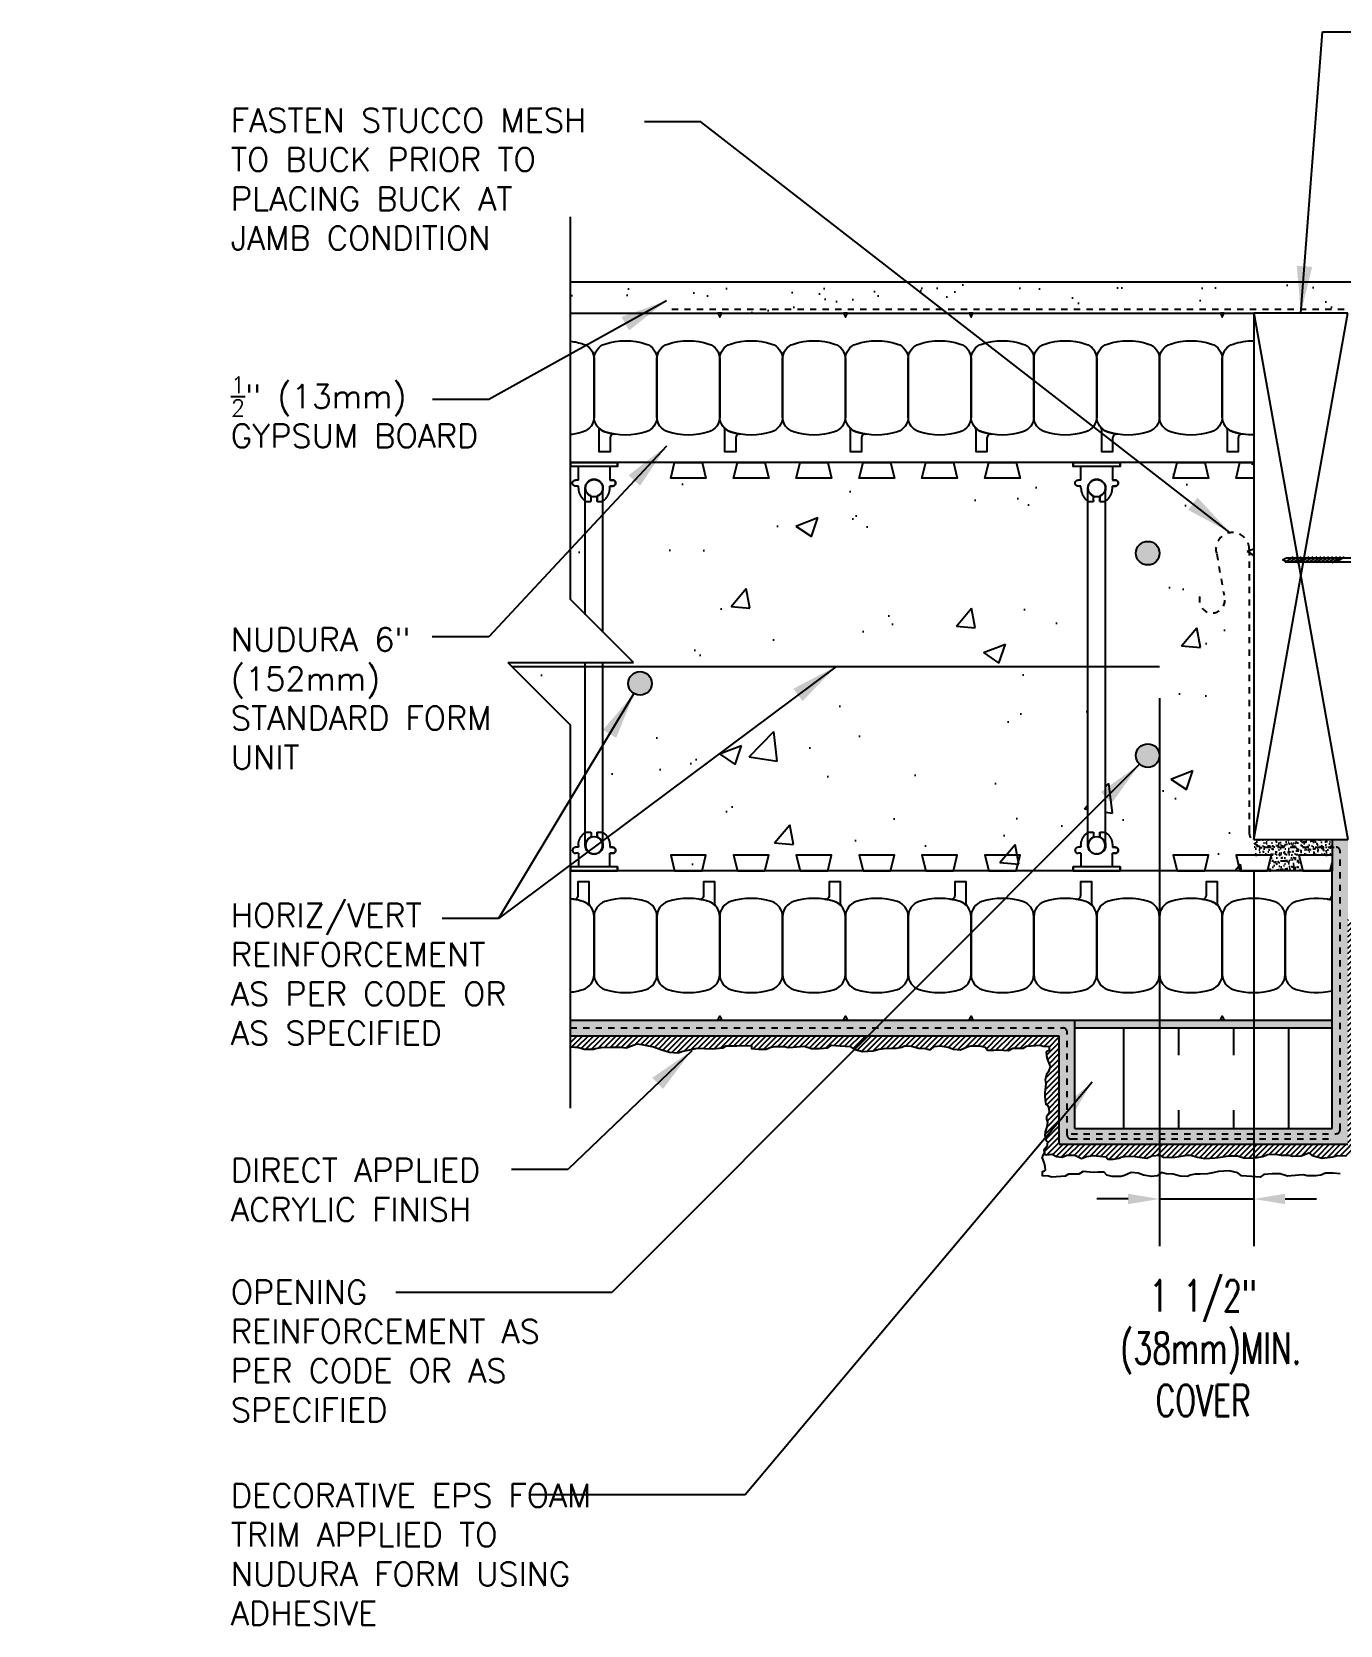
# Model space of a CAD drawing. Header units: inches. Extents: x 2881.8 to 2915.3, y 449.8 to 491.6.
# Drawn here: x 2881.82 to 2902.64, y 466.17 to 491.53 of the extents above; entities that cross this region are included whole.
import ezdxf

# ---------------------------------------------------------------- set-up
doc = ezdxf.new("R2010")
doc.units = ezdxf.units.IN
doc.header["$LTSCALE"] = 0.5
doc.header["$MEASUREMENT"] = 0
doc.linetypes.add('DASHED2', pattern=[0.375, 0.25, -0.125])
doc.layers.get('0').update_dxf_attribs({"linetype": 'CONTINUOUS'})
doc.layers.get('Defpoints').update_dxf_attribs({"linetype": 'CONTINUOUS'})
for name, color, linetype in [('HATCH', 12, 'CONTINUOUS'), ('line25', 2, 'CONTINUOUS'), ('LINE3', 3, 'CONTINUOUS'), ('LINE50', 5, 'CONTINUOUS'), ('LINE65', 3, 'CONTINUOUS'), ('LINE9', 9, 'CONTINUOUS'), ('TEXT', 4, 'CONTINUOUS')]:
    doc.layers.add(name, color=color, linetype=linetype)
doc.styles.add('DIM', font='romans.shx', dxfattribs={"width": 0.7})
doc.styles.get("Standard").update_dxf_attribs({"font": 'romans.shx'})
doc.dimstyles.new('ext_12', dxfattribs={"dimscale": 12, "dimtxt": 0.09375, "dimasz": 0.09375, "dimexe": 0.09375, "dimexo": 0.0625, "dimgap": 0.0625, "dimtad": 1, "dimdec": 1, "dimzin": 3, "dimdsep": 46, "dimlunit": 4, "dimtxsty": 'DIM', "dimcen": 0.09, "dimdle": 0.09375, "dimclrt": 4, "dimadec": 0, "dimazin": 0, "dimtfac": 1, "dimtdec": 1, "dimtmove": 2, "dimatfit": 3, "dimfxl": 0, "dimfrac": 2, "dimtolj": 1, "dimtzin": 0, "dimarcsym": 0})
doc.dimstyles.new('ext_8', dxfattribs={"dimscale": 8, "dimtxt": 0.09375, "dimasz": 0.09375, "dimexe": 0.09375, "dimexo": 0.0625, "dimgap": 0.0625, "dimtad": 1, "dimdec": 1, "dimzin": 3, "dimdsep": 46, "dimlunit": 4, "dimtxsty": 'DIM', "dimcen": 0.09, "dimdle": 0.09375, "dimclrt": 4, "dimadec": 0, "dimazin": 0, "dimtfac": 1, "dimtdec": 1, "dimtmove": 2, "dimatfit": 3, "dimfxl": 0, "dimfrac": 2, "dimtolj": 1, "dimtzin": 0, "dimarcsym": 0})

# ---------------------------------------------------------------- blocks, each defined once
blk = doc.blocks.new('WEB_6_CENTRE_TOP')
for p, q in [((5.688, 0.141), (0, 0.141)), ((5.688, -0.141), (0, -0.141))]:
    blk.add_line(p, q)
for centre in [(0, 0), (5.688, 0)]:
    blk.add_circle(centre, 0.141)
blk = doc.blocks.new('Connector')
blk.add_point((0.271, 0))
at = {"layer": 'LINE9'}
for p, q in [((0, 0.375), (0, -0.375)), ((0.062, -0.375), (0.062, 0.375)), ((0.281, 0.25), (0.062, 0.25))]:
    blk.add_line(p, q, dxfattribs=at)
for points, weights in [([(0.007, 0.375), (0.004, 0.375), (0, 0.375)], [1, 0.972587069138, 0.950305488115]), ([(0.327, 0.343), (0.308, 0.343), (0.281, 0.317), (0.281, 0.297)], [1, 0.85355339, 0.85355339, 1]), ([(0.328, 0.343), (0.327, 0.343), (0.327, 0.343)], [1, 0.70710678, 1]), ([(0.375, 0.297), (0.375, 0.317), (0.348, 0.343), (0.329, 0.343)], [1, 0.85355339, 0.85355339, 1]), ([(0.406, 0.25), (0.546, 0.25), (0.619, 0.131)], [0.958404415409, 0.794674173519, 0.864651571113]), ([(0.619, 0.052), (0.612, 0.049), (0.604, 0.049)], [0.83615024178, 0.892081430621, 1]), ([(0.619, -0.131), (0.546, -0.25), (0.406, -0.25)], [0.864651574428, 0.794674169686, 0.958404415195]), ([(0.604, -0.049), (0.612, -0.049), (0.619, -0.052)], [1, 0.89208144177, 0.836150253337]), ([(0, -0.375), (0.004, -0.375), (0.007, -0.375)], [0.950305488115, 0.972587069138, 1]), ([(0.281, -0.297), (0.281, -0.317), (0.308, -0.343), (0.327, -0.343)], [1, 0.85355339, 0.85355339, 1]), ([(0.327, -0.343), (0.281, -0.343), (0.281, -0.297)], [1, 0.70710678, 1]), ([(0.329, -0.343), (0.348, -0.343), (0.375, -0.317), (0.375, -0.297)], [1, 0.85355339, 0.85355339, 1]), ([(0.375, -0.297), (0.375, -0.343), (0.329, -0.343)], [1, 0.70710678, 1])]:
    blk.add_rational_spline(points, weights, degree=2, dxfattribs=at)
for points, degree in [([(0, 0.375), (0.002, 0.375), (0.005, 0.375), (0.007, 0.375)], 3), ([(0.007, 0.375), (0.021, 0.375), (0.051, 0.375), (0.062, 0.375), (0.062, 0.375)], 3), ([(0.281, 0.25), (0.281, 0.297)], 1), ([(0.327, 0.343), (0.327, 0.343), (0.328, 0.343), (0.328, 0.343)], 3), ([(0.328, 0.343), (0.329, 0.343), (0.329, 0.343), (0.329, 0.343)], 3), ([(0.375, 0.25), (0.375, 0.297)], 1), ([(0.406, 0.25), (0.375, 0.25)], 1), ([(0.604, 0.049), (0.532, 0.049)], 1), ([(0.604, 0.049), (0.609, 0.049), (0.614, 0.05), (0.619, 0.052)], 3), ([(0.619, 0.131), (0.619, 0.052)], 1), ([(0.062, -0.25), (0.281, -0.25)], 1), ([(0.281, -0.297), (0.281, -0.25)], 1), ([(0.281, -0.25), (0.281, -0.297)], 1), ([(0.375, -0.25), (0.375, -0.297)], 1), ([(0.375, -0.297), (0.375, -0.25)], 1), ([(0.406, -0.25), (0.375, -0.25)], 1), ([(0.532, -0.049), (0.604, -0.049)], 1), ([(0.604, -0.049), (0.58, -0.049), (0.556, -0.049), (0.532, -0.049)], 3), ([(0.619, -0.052), (0.614, -0.05), (0.609, -0.049), (0.604, -0.049)], 3), ([(0.619, -0.052), (0.619, -0.131)], 1), ([(0.007, -0.375), (0.005, -0.375), (0.002, -0.375), (0, -0.375)], 3), ([(0.062, -0.375), (0.062, -0.375), (0.051, -0.375), (0.021, -0.375), (0.007, -0.375)], 3), ([(0.328, -0.343), (0.328, -0.343), (0.327, -0.343), (0.327, -0.343)], 3), ([(0.329, -0.343), (0.329, -0.343), (0.329, -0.343), (0.328, -0.343)], 3)]:
    blk.add_open_spline(points, degree=degree, dxfattribs=at)
for points, weights, knots in [([(0.062, 0.375), (0.062, 0.375), (0.046, 0.375), (0.03, 0.375), (0.007, 0.375)], [0.868718858569, 0.861102746415, 1, 0.861102734288, 0.868718859898], [0, 0, 0, 0.5, 0.5, 1, 1, 1]), ([(0.532, 0.049), (0.472, 0.203), (0.333, 0.113), (0.157, 0), (0.333, -0.113), (0.472, -0.203), (0.532, -0.049)], [0.899508922286, 0.599718215298, 1, 0.54226024, 1, 0.599718224335, 0.899508908749], [0, 0, 0, 0.318112, 0.318112, 0.681888, 0.681888, 1, 1, 1]), ([(0.007, -0.375), (0.03, -0.375), (0.046, -0.375), (0.062, -0.375), (0.062, -0.375)], [0.868718859319, 0.861102739573, 1, 0.861102742958, 0.868718858948], [0, 0, 0, 0.5, 0.5, 1, 1, 1])]:
    blk.add_rational_spline(points, weights, degree=2, knots=knots, dxfattribs=at)
for points in [[(0.406, 0.25), (0.406, 0.25), (0.406, 0.25), (0.406, 0.25), (0.406, 0.25), (0.406, 0.25), (0.406, 0.25)], [(0.406, 0.25), (0.406, 0.25), (0.406, 0.25), (0.406, 0.25), (0.406, 0.25), (0.406, 0.25), (0.406, 0.25)], [(0.406, 0.25), (0.406, 0.25), (0.406, 0.25), (0.406, 0.25), (0.406, 0.25), (0.406, 0.25), (0.406, 0.25)], [(0.406, 0.25), (0.406, 0.25), (0.406, 0.25), (0.406, 0.25), (0.406, 0.25), (0.406, 0.25), (0.406, 0.25)], [(0.406, 0.25), (0.406, 0.25), (0.406, 0.25), (0.406, 0.25), (0.406, 0.25), (0.406, 0.25), (0.406, 0.25)], [(0.406, 0.25), (0.406, 0.25), (0.406, 0.25), (0.406, 0.25), (0.406, 0.25), (0.406, 0.25), (0.406, 0.25)], [(0.406, 0.25), (0.406, 0.25), (0.406, 0.25), (0.406, 0.25), (0.406, 0.25), (0.406, 0.25), (0.406, 0.25)], [(0.406, 0.25), (0.406, 0.25), (0.406, 0.25), (0.406, 0.25), (0.406, 0.25), (0.406, 0.25), (0.406, 0.25)], [(0.406, 0.25), (0.406, 0.25), (0.406, 0.25), (0.406, 0.25), (0.406, 0.25), (0.406, 0.25), (0.406, 0.25)], [(0.406, 0.25), (0.406, 0.25), (0.406, 0.25), (0.406, 0.25), (0.406, 0.25), (0.406, 0.25), (0.406, 0.25)], [(0.406, 0.25), (0.406, 0.25), (0.406, 0.25), (0.406, 0.25), (0.406, 0.25), (0.406, 0.25), (0.406, 0.25)], [(0.406, 0.25), (0.406, 0.25), (0.406, 0.25), (0.406, 0.25), (0.406, 0.25), (0.406, 0.25), (0.406, 0.25)], [(0.406, 0.25), (0.406, 0.25), (0.406, 0.25), (0.406, 0.25), (0.406, 0.25), (0.406, 0.25), (0.406, 0.25)], [(0.406, 0.25), (0.406, 0.25), (0.406, 0.25), (0.406, 0.25), (0.406, 0.25), (0.406, 0.25), (0.406, 0.25)], [(0.406, 0.25), (0.406, 0.25), (0.406, 0.25), (0.406, 0.25), (0.406, 0.25), (0.406, 0.25), (0.406, 0.25)], [(0.406, 0.25), (0.406, 0.25), (0.406, 0.25), (0.406, 0.25), (0.406, 0.25), (0.406, 0.25), (0.406, 0.25)], [(0.406, 0.25), (0.406, 0.25), (0.406, 0.25), (0.406, 0.25), (0.406, 0.25), (0.406, 0.25), (0.406, 0.25)], [(0.406, 0.25), (0.406, 0.25), (0.406, 0.25), (0.406, 0.25), (0.406, 0.25), (0.406, 0.25), (0.406, 0.25)], [(0.406, 0.25), (0.406, 0.25), (0.406, 0.25), (0.406, 0.25), (0.406, 0.25), (0.406, 0.25), (0.406, 0.25)], [(0.406, 0.25), (0.406, 0.25), (0.406, 0.25), (0.406, 0.25), (0.406, 0.25), (0.406, 0.25), (0.406, 0.25)], [(0.406, 0.25), (0.406, 0.25), (0.406, 0.25), (0.406, 0.25), (0.406, 0.25), (0.406, 0.25), (0.406, 0.25)], [(0.406, 0.25), (0.406, 0.25), (0.406, 0.25), (0.406, 0.25), (0.406, 0.25), (0.406, 0.25), (0.406, 0.25)], [(0.406, 0.25), (0.406, 0.25), (0.406, 0.25), (0.406, 0.25), (0.406, 0.25), (0.406, 0.25), (0.406, 0.25)], [(0.406, 0.25), (0.406, 0.25), (0.406, 0.25), (0.406, 0.25), (0.406, 0.25), (0.406, 0.25), (0.406, 0.25)], [(0.532, 0.049), (0.532, 0.049), (0.532, 0.049), (0.532, 0.049), (0.532, 0.049), (0.532, 0.049), (0.532, 0.049)], [(0.532, 0.049), (0.532, 0.049), (0.532, 0.049), (0.532, 0.049), (0.532, 0.049), (0.532, 0.049), (0.532, 0.049)], [(0.532, 0.049), (0.532, 0.049), (0.532, 0.049), (0.532, 0.049), (0.532, 0.049), (0.532, 0.049), (0.532, 0.049)], [(0.532, 0.049), (0.532, 0.049), (0.532, 0.049), (0.532, 0.049), (0.532, 0.049), (0.532, 0.049), (0.532, 0.049)], [(0.532, 0.049), (0.532, 0.049), (0.532, 0.049), (0.532, 0.049), (0.532, 0.049), (0.532, 0.049), (0.532, 0.049)], [(0.532, 0.049), (0.532, 0.049), (0.532, 0.049), (0.532, 0.049), (0.532, 0.049), (0.532, 0.049), (0.532, 0.049)], [(0.532, 0.049), (0.532, 0.049), (0.532, 0.049), (0.532, 0.049), (0.532, 0.049), (0.532, 0.049), (0.532, 0.049)], [(0.532, 0.049), (0.532, 0.049), (0.532, 0.049), (0.532, 0.049), (0.532, 0.049), (0.532, 0.049), (0.532, 0.049)], [(0.532, 0.049), (0.532, 0.049), (0.532, 0.049), (0.532, 0.049), (0.532, 0.049), (0.532, 0.049), (0.532, 0.049)], [(0.532, 0.049), (0.532, 0.049), (0.532, 0.049), (0.532, 0.049), (0.532, 0.049), (0.532, 0.049), (0.532, 0.049)], [(0.604, 0.049), (0.604, 0.049), (0.604, 0.049), (0.604, 0.049), (0.604, 0.049), (0.604, 0.049), (0.604, 0.049)], [(0.604, 0.049), (0.604, 0.049), (0.604, 0.049), (0.604, 0.049), (0.604, 0.049), (0.604, 0.049), (0.604, 0.049)], [(0.604, 0.049), (0.604, 0.049), (0.604, 0.049), (0.604, 0.049), (0.604, 0.049), (0.604, 0.049), (0.604, 0.049)], [(0.604, 0.049), (0.604, 0.049), (0.604, 0.049), (0.604, 0.049), (0.604, 0.049), (0.604, 0.049), (0.604, 0.049)], [(0.619, 0.131), (0.619, 0.131), (0.619, 0.131), (0.619, 0.131), (0.619, 0.131), (0.619, 0.131), (0.619, 0.131)], [(0.619, 0.131), (0.619, 0.131), (0.619, 0.131), (0.619, 0.131), (0.619, 0.131), (0.619, 0.131), (0.619, 0.131)], [(0.619, 0.131), (0.619, 0.131), (0.619, 0.131), (0.619, 0.131), (0.619, 0.131), (0.619, 0.131), (0.619, 0.131)], [(0.619, 0.131), (0.619, 0.131), (0.619, 0.131), (0.619, 0.131), (0.619, 0.131), (0.619, 0.131), (0.619, 0.131)], [(0.406, -0.25), (0.406, -0.25), (0.406, -0.25), (0.406, -0.25), (0.406, -0.25), (0.406, -0.25), (0.406, -0.25)], [(0.406, -0.25), (0.406, -0.25), (0.406, -0.25), (0.406, -0.25), (0.406, -0.25), (0.406, -0.25), (0.406, -0.25)], [(0.406, -0.25), (0.406, -0.25), (0.406, -0.25), (0.406, -0.25), (0.406, -0.25), (0.406, -0.25), (0.406, -0.25)], [(0.406, -0.25), (0.406, -0.25), (0.406, -0.25), (0.406, -0.25), (0.406, -0.25), (0.406, -0.25), (0.406, -0.25)], [(0.406, -0.25), (0.406, -0.25), (0.406, -0.25), (0.406, -0.25), (0.406, -0.25), (0.406, -0.25), (0.406, -0.25)], [(0.406, -0.25), (0.406, -0.25), (0.406, -0.25), (0.406, -0.25), (0.406, -0.25), (0.406, -0.25), (0.406, -0.25)], [(0.406, -0.25), (0.406, -0.25), (0.406, -0.25), (0.406, -0.25), (0.406, -0.25), (0.406, -0.25), (0.406, -0.25)], [(0.406, -0.25), (0.406, -0.25), (0.406, -0.25), (0.406, -0.25), (0.406, -0.25), (0.406, -0.25), (0.406, -0.25)], [(0.406, -0.25), (0.406, -0.25), (0.406, -0.25), (0.406, -0.25), (0.406, -0.25), (0.406, -0.25), (0.406, -0.25)], [(0.406, -0.25), (0.406, -0.25), (0.406, -0.25), (0.406, -0.25), (0.406, -0.25), (0.406, -0.25), (0.406, -0.25)], [(0.406, -0.25), (0.406, -0.25), (0.406, -0.25), (0.406, -0.25), (0.406, -0.25), (0.406, -0.25), (0.406, -0.25)], [(0.532, -0.049), (0.532, -0.049), (0.532, -0.049), (0.532, -0.049), (0.532, -0.049), (0.532, -0.049), (0.532, -0.049)], [(0.532, -0.049), (0.532, -0.049), (0.532, -0.049), (0.532, -0.049), (0.532, -0.049), (0.532, -0.049), (0.532, -0.049)], [(0.532, -0.049), (0.532, -0.049), (0.532, -0.049), (0.532, -0.049), (0.532, -0.049), (0.532, -0.049), (0.532, -0.049)], [(0.532, -0.049), (0.532, -0.049), (0.532, -0.049), (0.532, -0.049), (0.532, -0.049), (0.532, -0.049), (0.532, -0.049)], [(0.604, -0.049), (0.604, -0.049), (0.604, -0.049), (0.604, -0.049), (0.604, -0.049), (0.604, -0.049), (0.604, -0.049)], [(0.604, -0.049), (0.604, -0.049), (0.604, -0.049), (0.604, -0.049), (0.604, -0.049), (0.604, -0.049), (0.604, -0.049)], [(0.604, -0.049), (0.604, -0.049), (0.604, -0.049), (0.604, -0.049), (0.604, -0.049), (0.604, -0.049), (0.604, -0.049)], [(0.604, -0.049), (0.604, -0.049), (0.604, -0.049), (0.604, -0.049), (0.604, -0.049), (0.604, -0.049), (0.604, -0.049)], [(0.604, -0.049), (0.604, -0.049), (0.604, -0.049), (0.604, -0.049), (0.604, -0.049), (0.604, -0.049), (0.604, -0.049)], [(0.604, -0.049), (0.604, -0.049), (0.604, -0.049), (0.604, -0.049), (0.604, -0.049), (0.604, -0.049), (0.604, -0.049)], [(0.604, -0.049), (0.604, -0.049), (0.604, -0.049), (0.604, -0.049), (0.604, -0.049), (0.604, -0.049), (0.604, -0.049)], [(0.604, -0.049), (0.604, -0.049), (0.604, -0.049), (0.604, -0.049), (0.604, -0.049), (0.604, -0.049), (0.604, -0.049)], [(0.619, -0.131), (0.619, -0.131), (0.619, -0.131), (0.619, -0.131), (0.619, -0.131), (0.619, -0.131), (0.619, -0.131)], [(0.619, -0.131), (0.619, -0.131), (0.619, -0.131), (0.619, -0.131), (0.619, -0.131), (0.619, -0.131), (0.619, -0.131)], [(0.619, -0.131), (0.619, -0.131), (0.619, -0.131), (0.619, -0.131), (0.619, -0.131), (0.619, -0.131), (0.619, -0.131)], [(0.619, -0.131), (0.619, -0.131), (0.619, -0.131), (0.619, -0.131), (0.619, -0.131), (0.619, -0.131), (0.619, -0.131)]]:
    blk.add_open_spline(points, degree=3, knots=[0, 0, 0, 0, 1, 1, 1, 1, 1, 1, 1], dxfattribs=at)
blk = doc.blocks.new('*D8')
at = {"layer": 'Defpoints', "color": 0}
for p in [(2899.768, 481.428), (2901.268, 478.678), (2901.268, 472.956)]:
    blk.add_point(p, dxfattribs=at)
at = {"layer": 'TEXT', "color": 0, "lineweight": -2}
for p, q in [((2899.768, 480.928), (2899.768, 472.206)), ((2901.268, 478.178), (2901.268, 472.206)), ((2899.268, 472.956), (2898.768, 472.956)), ((2899.768, 472.956), (2901.268, 472.956)), ((2901.768, 472.956), (2902.268, 472.956))]:
    blk.add_line(p, q, dxfattribs=at)
at = {"layer": 'TEXT', "color": 0}
for points in [[(2899.268, 473.039), (2899.268, 472.873), (2899.768, 472.956)], [(2901.768, 473.039), (2901.768, 472.873), (2901.268, 472.956)]]:
    blk.add_solid(points, dxfattribs=at)
at = {"layer": 'TEXT', "color": 4, "insert": (2900.463, 470.582), "char_height": 0.5, "attachment_point": 5, "style": 'DIM'}
blk.add_mtext('\\A1;1 1/2" \\P (38mm)MIN. \\PCOVER', dxfattribs=at)

msp = doc.modelspace()

# ---------------------------------------------------------------- hatches: boundary and pattern name
at = {"layer": 'HATCH'}
h = msp.add_hatch(dxfattribs=at)
h.set_pattern_fill('AR-SAND', color=256, scale=0.5)
h.set_pattern_definition([(37.5, (0, 0), (-0.03149668, 0.96341188), [0, -0.76, 0, -0.85, 0, -0.8125]), (7.5, (0, 0), (0.88488835, 1.41107303), [0, -0.41, 0, -0.685, 0, -0.2625]), (327.5, (-0.615, 0), (1.55707093, 0.00282953), [0, -0.25, 0, -0.9, 0, -1.175]), (317.5, (-0.615, 0), (1.5030633, 0.4388378), [0, -0.125, 0, -0.59, 0, -0.675])])
h.paths.add_polyline_path([(2903.549, 487.553), (2903.049, 487.553), (2903.049, 487.053), (2903.049, 483.564), (2903.049, 482.678, 0.375193), (2903.268, 482.678), (2903.549, 482.678)])
h.paths.add_polyline_path([(2890.393, 487.553), (2890.393, 487.053), (2903.049, 487.053), (2903.049, 487.553)])
h = msp.add_hatch(dxfattribs=at)
h.set_pattern_fill('AR-CONC', color=256, scale=0.5)
h.set_pattern_definition([(50, (216.4503, -23.507), (3.586301, -0.3137607), [0.375, -4.125]), (355, (216.4503, -23.507), (-0.6937567, 3.7609607), [0.3, -3.3]), (100.45144, (216.7492, -23.5333), (2.8925442, 3.4472), [0.318701, -3.5057106]), (46.1842, (216.4503, -22.507), (5.336207, -0.8275964), [0.5625, -6.1875]), (96.63564, (216.895, -22.576), (4.67331, 4.870593), [0.478052, -5.258569]), (351.18416, (216.4503, -22.507), (4.67331, 4.870593), [0.45, -4.95]), (21, (216.9503, -22.757), (2.9845353, -2.0130945), [0.375, -4.125]), (326, (216.9503, -22.757), (1.2165767, 3.62575), [0.3, -3.3]), (71.45144, (217.199, -22.925), (4.201112, 1.6126558), [0.318701, -3.5057106]), (37.5, (216.4503, -23.5071), (0.0607993, 1.66446927), [0, -3.26, 0, -3.35, 0, -3.3125]), (7.5, (216.4503, -23.5071), (1.3153477, 1.9720586), [0, -1.91, 0, -3.185, 0, -1.2625]), (327.5, (215.3353, -23.5071), (2.6691122, -0.11277436), [0, -1.25, 0, -3.9, 0, -5.175]), (317.5, (214.8353, -23.5071), (2.9159308, 0.500525), [0, -1.625, 0, -2.59, 0, -3.675])])
h.paths.add_polyline_path([(2891.143, 484.678), (2898.393, 484.678), (2898.393, 484.616), (2898.518, 484.616), (2898.518, 484.397), (2898.471, 484.397), (2898.425, 484.349), (2898.471, 484.303), (2898.518, 484.303), (2898.54, 484.17), (2898.627, 484.066), (2898.628, 478.791), (2898.55, 478.706), (2898.518, 478.553), (2898.471, 478.553), (2898.425, 478.506), (2898.471, 478.46), (2898.518, 478.46), (2898.518, 478.241), (2898.393, 478.241), (2898.393, 478.178), (2891.143, 478.178), (2891.143, 478.241), (2891.018, 478.241), (2891.018, 478.46), (2891.065, 478.46), (2891.112, 478.505), (2891.078, 478.551), (2891.018, 478.553), (2890.996, 478.687), (2890.909, 478.791), (2890.909, 484.066), (2890.96, 484.112), (2890.996, 484.17), (2891.015, 484.235), (2891.018, 484.303), (2891.066, 484.303), (2891.098, 484.317), (2891.112, 484.349), (2891.099, 484.383), (2891.066, 484.397), (2891.018, 484.397), (2891.018, 484.616), (2891.143, 484.616)])
h.paths.add_polyline_path([(2899.143, 484.678), (2901.268, 484.678), (2901.268, 478.678), (2902.768, 478.678), (2902.768, 478.178), (2901.268, 478.178), (2899.143, 478.178), (2899.143, 478.241), (2899.018, 478.241), (2899.018, 478.46), (2899.066, 478.46), (2899.098, 478.473), (2899.112, 478.506), (2899.099, 478.539), (2899.066, 478.553), (2899.018, 478.553), (2899.015, 478.621), (2898.996, 478.687), (2898.96, 478.745), (2898.909, 478.791), (2898.909, 484.066), (2898.96, 484.112), (2898.996, 484.17), (2899.015, 484.235), (2899.018, 484.303), (2899.066, 484.303), (2899.112, 484.35), (2899.066, 484.397), (2899.018, 484.397), (2899.018, 484.616), (2899.143, 484.616)])
h.paths.add_polyline_path([(2890.627, 481.495), (2889.393, 481.495), (2890.393, 480.495), (2890.393, 478.241), (2890.518, 478.241), (2890.518, 478.46), (2890.471, 478.46), (2890.425, 478.506), (2890.471, 478.553), (2890.518, 478.553), (2890.55, 478.706), (2890.628, 478.791)])
h.paths.add_polyline_path([(2890.393, 484.616), (2890.393, 482.495), (2890.627, 482.26), (2890.627, 484.066), (2890.54, 484.17), (2890.518, 484.303), (2890.471, 484.303), (2890.425, 484.349), (2890.471, 484.397), (2890.518, 484.397), (2890.518, 484.616)])
h = msp.add_hatch(dxfattribs=at)
h.set_pattern_fill('AR-SAND', color=256, scale=0.05)
h.set_pattern_definition([(37.5, (216.45032, -23.50714), (-0.003149668, 0.0963411885), [0, -0.076, 0, -0.085, 0, -0.08125]), (7.5, (216.45032, -23.50714), (0.088488835, 0.141107303), [0, -0.041, 0, -0.0685, 0, -0.02625]), (327.5, (216.38882, -23.50714), (0.155707093, 0.0002829527), [0, -0.025, 0, -0.09, 0, -0.1175]), (317.5, (216.38882, -23.50714), (0.15030633, 0.043883778), [0, -0.0125, 0, -0.059, 0, -0.0675])])
h.paths.add_polyline_path([(2902.518, 475.803), (2898.422, 475.803), (2898.422, 475.678), (2902.518, 475.678)])
h.paths.add_polyline_path([(2902.768, 473.828), (2902.518, 473.828), (2902.518, 478.678), (2902.768, 478.678)])
h.paths.add_polyline_path([(2898.422, 474.078), (2902.768, 474.078), (2902.768, 473.828), (2898.422, 473.828)])
h.paths.add_polyline_path([(2898.172, 475.553), (2898.422, 475.553), (2898.422, 473.828), (2898.172, 473.828)])
h.paths.add_polyline_path([(2902.518, 474.078), (2902.768, 474.078), (2902.768, 473.828), (2902.518, 473.828)], flags=16)
h.paths.add_polyline_path([(2890.393, 475.803), (2890.393, 475.553), (2898.422, 475.553), (2898.422, 475.803)])
h = msp.add_hatch(dxfattribs=at)
h.set_pattern_fill('AR-SAND', color=256, scale=0.05)
h.set_pattern_definition([(37.5, (0, 0), (-0.003149668, 0.0963411885), [0, -0.076, 0, -0.085, 0, -0.08125]), (7.5, (0, 0), (0.088488835, 0.141107303), [0, -0.041, 0, -0.0685, 0, -0.02625]), (327.5, (-0.0615, 0), (0.155707093, 0.0002829527), [0, -0.025, 0, -0.09, 0, -0.1175]), (317.5, (-0.0615, 0), (0.15030633, 0.043883778), [0, -0.0125, 0, -0.059, 0, -0.0675])])
h.paths.add_polyline_path([(2902.518, 478.553), (2901.446, 478.553, -0.200094), (2901.268, 478.627), (2901.268, 478.428), (2901.549, 478.428), (2901.487, 478.178), (2902.049, 478.178), (2901.987, 478.428), (2902.518, 478.428)])
h.paths.add_polyline_path([(2902.518, 478.678), (2901.268, 478.678), (2901.268, 478.627, 0.200094), (2901.446, 478.553), (2902.518, 478.553)])
h = msp.add_hatch(dxfattribs=at)
h.set_pattern_fill('ANSI31', color=256, scale=0.5)
h.paths.add_polyline_path([(2890.393, 475.553), (2890.393, 475.376), (2890.461, 475.37), (2890.493, 475.37), (2890.562, 475.356), (2890.609, 475.338), (2890.756, 475.338), (2890.789, 475.352), (2890.882, 475.367), (2891.055, 475.37), (2891.188, 475.37), (2891.278, 475.363), (2891.447, 475.428), (2891.527, 475.414), (2891.714, 475.378), (2891.844, 475.331), (2891.966, 475.291), (2892.103, 475.284), (2892.182, 475.309), (2892.294, 475.331), (2892.411, 475.356), (2892.645, 475.345), (2892.818, 475.36), (2892.869, 475.396), (2893.041, 475.396), (2893.272, 475.399), (2893.272, 475.349), (2893.383, 475.342), (2893.506, 475.342), (2893.581, 475.374), (2893.661, 475.385), (2893.797, 475.385), (2893.859, 475.367), (2893.931, 475.374), (2894.111, 475.389), (2894.23, 475.349), (2894.356, 475.349), (2894.489, 475.363), (2894.546, 475.403), (2894.684, 475.396), (2894.843, 475.381), (2894.9, 475.338), (2895.041, 475.302), (2895.21, 475.313), (2895.3, 475.338), (2895.387, 475.353), (2895.502, 475.356), (2895.581, 475.356), (2895.664, 475.374), (2895.707, 475.392), (2895.819, 475.389), (2895.93, 475.356), (2896.042, 475.349), (2896.116, 475.331), (2896.188, 475.385), (2896.274, 475.392), (2896.404, 475.374), (2896.49, 475.342), (2896.602, 475.331), (2896.707, 475.378), (2896.768, 475.396), (2896.905, 475.392), (2896.991, 475.374), (2897.031, 475.324), (2897.131, 475.324), (2897.207, 475.331), (2897.365, 475.317), (2897.434, 475.356), (2897.596, 475.356), (2897.653, 475.389), (2897.866, 475.403), (2897.916, 475.389), (2898.01, 475.385), (2898.01, 475.317), (2897.977, 475.306), (2897.963, 475.291), (2897.97, 475.241), (2897.981, 475.187), (2898.017, 475.09), (2898.035, 475.072), (2897.995, 474.975), (2897.97, 474.935), (2897.949, 474.852), (2897.956, 474.787), (2897.942, 474.649), (2897.942, 474.599), (2897.95, 474.53), (2897.96, 474.462), (2897.993, 474.437), (2898.004, 474.394), (2898.011, 474.34), (2897.993, 474.293), (2897.971, 474.264), (2897.968, 474.224), (2897.986, 474.178), (2897.975, 474.102), (2897.95, 474.026), (2897.942, 473.969), (2897.964, 473.879), (2897.986, 473.864), (2897.975, 473.792), (2897.928, 473.731), (2897.942, 473.663), (2897.975, 473.659), (2898.058, 473.67), (2898.13, 473.63), (2898.22, 473.623), (2898.295, 473.652), (2898.392, 473.655), (2898.418, 473.655), (2898.526, 473.601), (2898.605, 473.63), (2898.713, 473.648), (2898.918, 473.627), (2898.947, 473.591), (2899.033, 473.591), (2899.123, 473.605), (2899.185, 473.63), (2899.217, 473.634), (2899.303, 473.637), (2899.379, 473.63), (2899.565, 473.605), (2899.644, 473.644), (2899.777, 473.652), (2899.824, 473.616), (2900.011, 473.623), (2900.209, 473.652), (2900.263, 473.652), (2900.371, 473.619), (2900.49, 473.598), (2900.652, 473.612), (2900.739, 473.619), (2900.865, 473.641), (2901.009, 473.644), (2901.109, 473.612), (2901.257, 473.608), (2901.415, 473.63), (2901.491, 473.662), (2901.617, 473.67), (2901.707, 473.655), (2901.826, 473.655), (2901.883, 473.637), (2902.024, 473.644), (2902.143, 473.688), (2902.2, 473.648), (2902.355, 473.608), (2902.527, 473.626), (2902.603, 473.648), (2902.743, 473.644), (2902.768, 473.657), (2902.803, 473.662), (2902.904, 473.659), (2902.983, 473.677), (2902.972, 473.868), (2902.933, 473.947), (2902.907, 474.019), (2902.947, 474.091), (2902.979, 474.141), (2902.987, 474.217), (2902.951, 474.292), (2902.943, 474.343), (2902.94, 474.436), (2902.954, 474.498), (2902.961, 474.537), (2903.005, 474.69), (2902.976, 474.769), (2902.936, 474.863), (2902.933, 474.974), (2902.936, 475.05), (2902.979, 475.126), (2902.997, 475.19), (2902.979, 475.298), (2902.951, 475.37), (2902.915, 475.468), (2902.936, 475.576), (2902.936, 475.637), (2902.979, 475.716), (2902.997, 475.788), (2902.958, 475.853), (2902.951, 475.907), (2902.951, 475.993), (2902.976, 476.062), (2902.979, 476.105), (2902.965, 476.17), (2902.943, 476.206), (2902.904, 476.263), (2902.918, 476.362), (2902.944, 476.409), (2902.969, 476.481), (2902.98, 476.582), (2902.972, 476.693), (2902.936, 476.722), (2902.933, 476.78), (2902.929, 476.859), (2902.965, 476.88), (2903.012, 476.924), (2903.016, 477.024), (2902.965, 477.086), (2902.936, 477.122), (2902.911, 477.19), (2902.911, 477.23), (2902.908, 477.276), (2902.875, 477.302), (2902.854, 477.323), (2902.828, 477.348), (2902.796, 477.381), (2902.776, 477.405), (2902.773, 477.412), (2902.768, 477.423), (2902.768, 473.828), (2898.172, 473.828), (2898.172, 475.553)])
h.paths.add_polyline_path([(2881.826, 475.374), (2881.825, 475.374), (2881.818, 475.371)])
h = msp.add_hatch(dxfattribs=at)
h.set_pattern_fill('INSUL', color=256, scale=7, angle=90)
h.set_pattern_definition([(90, (216.4503, -23.5071), (-2.625, 2e-16), []), (90, (215.5753, -23.5071), (-2.625, 2e-16), [0.875, -0.875]), (90, (214.7003, -23.5071), (-2.625, 2e-16), [0.875, -0.875])])
h.paths.add_polyline_path([(2902.518, 475.678), (2898.422, 475.678), (2898.422, 474.078), (2902.518, 474.078)])
at = {"layer": 'LINE65'}
for points in [[(2899.393, 483.235, 1), (2899.768, 483.235, 1)], [(2891.311, 481.162, 1), (2891.686, 481.162, 1)], [(2899.393, 480.013, 1), (2899.768, 480.013, 1)]]:
    msp.add_hatch(color=256, dxfattribs=at).paths.add_polyline_path(points)

# ---------------------------------------------------------------- linework, layer by layer
at = {"layer": 'HATCH', "color": 4, "linetype": 'DASHED2', "ltscale": 0.5}
msp.add_line((2892.005, 487.116), (2902.799, 487.116), dxfattribs=at)
at = {"layer": 'HATCH'}
for p, q in [((2901.268, 478.678), (2902.768, 487.053)), ((2901.268, 487.053), (2902.768, 478.678))]:
    msp.add_line(p, q, dxfattribs=at)
msp.add_lwpolyline([(2902.646, 473.359), (2902.534, 473.367), (2902.412, 473.367), (2902.336, 473.334), (2902.257, 473.323), (2902.12, 473.323), (2902.059, 473.341), (2901.987, 473.334), (2901.807, 473.32), (2901.688, 473.359), (2901.562, 473.359), (2901.429, 473.345), (2901.371, 473.305), (2901.233, 473.313), (2901.075, 473.327), (2901.017, 473.37), (2900.877, 473.406), (2900.707, 473.395), (2900.617, 473.37), (2900.531, 473.356), (2900.416, 473.352), (2900.337, 473.352), (2900.254, 473.334), (2900.211, 473.316), (2900.099, 473.32), (2899.987, 473.352), (2899.876, 473.359), (2899.801, 473.377), (2899.729, 473.323), (2899.643, 473.316), (2899.513, 473.334), (2899.427, 473.367), (2899.315, 473.377), (2899.211, 473.331), (2899.15, 473.313), (2899.013, 473.316), (2898.927, 473.334), (2898.887, 473.385), (2898.786, 473.385), (2898.711, 473.377), (2898.552, 473.392), (2898.484, 473.352), (2898.322, 473.352), (2898.264, 473.32), (2898.052, 473.305), (2898.001, 473.32), (2897.908, 473.323), (2897.908, 473.392), (2897.94, 473.403), (2897.955, 473.417), (2897.947, 473.467), (2897.937, 473.522), (2897.901, 473.619), (2897.912, 473.637), (2897.935, 473.697)], dxfattribs=at)
at = {"layer": 'line25'}
for p, q in [((2901.268, 484.678), (2890.393, 484.678)), ((2902.518, 478.428), (2902.518, 478.303)), ((2902.518, 478.178), (2890.393, 478.178))]:
    msp.add_line(p, q, dxfattribs=at)
for points in [[(2892.487, 484.678), (2892.549, 484.428), (2891.987, 484.428), (2892.049, 484.678)], [(2893.487, 484.678), (2893.549, 484.428), (2892.987, 484.428), (2893.049, 484.678)], [(2894.487, 484.678), (2894.549, 484.428), (2893.987, 484.428), (2894.049, 484.678)], [(2895.487, 484.678), (2895.549, 484.428), (2894.987, 484.428), (2895.049, 484.678)], [(2896.487, 484.678), (2896.549, 484.428), (2895.987, 484.428), (2896.049, 484.678)], [(2897.487, 484.678), (2897.549, 484.428), (2896.987, 484.428), (2897.049, 484.678)], [(2900.487, 484.678), (2900.549, 484.428), (2899.987, 484.428), (2900.049, 484.678)], [(2892.487, 478.178), (2892.549, 478.428), (2891.987, 478.428), (2892.049, 478.178)], [(2893.487, 478.178), (2893.549, 478.428), (2892.987, 478.428), (2893.049, 478.178)], [(2894.487, 478.178), (2894.549, 478.428), (2893.987, 478.428), (2894.049, 478.178)], [(2895.487, 478.178), (2895.549, 478.428), (2894.987, 478.428), (2895.049, 478.178)], [(2896.487, 478.178), (2896.549, 478.428), (2895.987, 478.428), (2896.049, 478.178)], [(2897.487, 478.178), (2897.549, 478.428), (2896.987, 478.428), (2897.049, 478.178)], [(2900.487, 478.178), (2900.549, 478.428), (2899.987, 478.428), (2900.049, 478.178)], [(2901.487, 478.178), (2901.549, 478.428), (2900.987, 478.428), (2901.049, 478.178)]]:
    msp.add_lwpolyline(points, close=True, dxfattribs=at)
for points in [[(2901.268, 484.428), (2900.987, 484.428), (2901.049, 484.678), (2901.268, 484.678)], [(2902.518, 478.428), (2901.987, 478.428), (2902.049, 478.178), (2902.487, 478.178), (2902.518, 478.303)]]:
    msp.add_lwpolyline(points, dxfattribs=at)
at = {"layer": 'LINE3'}
msp.add_line((2899.768, 481.428), (2889.459, 481.428), dxfattribs=at)
at = {"layer": 'LINE50'}
for p, q in [((2890.393, 487.053), (2901.268, 487.053)), ((2902.518, 475.803), (2902.518, 478.178)), ((2890.393, 475.803), (2902.518, 475.803))]:
    msp.add_line(p, q, dxfattribs=at)
at = {"layer": 'LINE50', "linetype": 'DASHED2', "ltscale": 0.5}
for p, q in [((2900.678, 483.221), (2900.795, 482.566)), ((2901.196, 483.3), (2901.196, 478.803)), ((2901.446, 478.553), (2902.581, 478.553)), ((2902.643, 474.058), (2902.643, 478.491)), ((2890.393, 475.678), (2898.235, 475.678)), ((2898.297, 473.974), (2898.297, 475.616)), ((2898.36, 473.995), (2902.581, 473.995)), ((2898.36, 473.912), (2902.518, 473.912))]:
    msp.add_line(p, q, dxfattribs=at)
for centre, radius, start, end in [((2900.931, 483.299), 0.265, 0.1839, 197.2292), ((2900.606, 482.487), 0.204, 162.8192, 22.639), ((2901.446, 478.803), 0.25, 180, 270), ((2902.581, 478.491), 0.0625, 0, 90), ((2898.235, 475.616), 0.0625, 360, 90), ((2898.36, 473.974), 0.0625, 180, 270), ((2902.581, 474.058), 0.0625, 270, 0)]:
    msp.add_arc(centre, radius, start, end, dxfattribs=at)
at = {"layer": 'LINE65'}
for centre in [(2899.581, 483.235), (2891.499, 481.162), (2899.581, 480.013)]:
    msp.add_circle(centre, 0.188, dxfattribs=at)
at = {"layer": 'LINE9'}
for p, q in [((2890.393, 482.495), (2890.393, 488.588)), ((2890.393, 487.553), (2903.549, 487.553)), ((2902.768, 487.053), (2901.268, 487.053)), ((2901.268, 487.053), (2901.268, 478.678)), ((2890.627, 482.26), (2890.627, 484.272)), ((2890.909, 481.979), (2890.909, 484.272)), ((2901.728, 483.131), (2901.791, 483.162)), ((2901.791, 483.099), (2901.728, 483.131)), ((2901.768, 483.084), (2901.902, 483.178)), ((2901.791, 483.162), (2902.987, 483.162)), ((2901.791, 483.099), (2902.987, 483.099)), ((2901.831, 483.084), (2901.965, 483.178)), ((2901.893, 483.084), (2902.027, 483.178)), ((2901.956, 483.084), (2902.09, 483.178)), ((2902.018, 483.084), (2902.152, 483.178)), ((2902.081, 483.084), (2902.215, 483.178)), ((2902.143, 483.084), (2902.277, 483.178)), ((2902.206, 483.084), (2902.34, 483.178)), ((2902.268, 483.084), (2902.402, 483.178)), ((2902.331, 483.084), (2902.465, 483.178)), ((2902.393, 483.084), (2902.527, 483.178)), ((2902.456, 483.084), (2902.59, 483.178)), ((2902.518, 483.084), (2902.652, 483.178)), ((2902.581, 483.084), (2902.715, 483.178)), ((2891.393, 481.495), (2890.393, 482.495)), ((2889.393, 481.495), (2891.393, 481.495)), ((2889.393, 481.495), (2890.393, 480.495)), ((2890.627, 478.584), (2890.627, 481.495)), ((2890.909, 478.584), (2890.909, 481.495)), ((2890.393, 474.401), (2890.393, 480.495)), ((2901.268, 478.678), (2902.768, 478.678)), ((2902.518, 478.678), (2902.518, 478.178)), ((2902.518, 475.678), (2902.518, 478.178)), ((2898.422, 475.678), (2898.422, 475.803)), ((2890.393, 475.553), (2898.172, 475.553)), ((2898.172, 473.828), (2898.172, 475.553)), ((2898.422, 474.078), (2898.422, 475.678)), ((2898.422, 475.678), (2902.518, 475.678)), ((2902.518, 474.078), (2902.518, 475.678)), ((2898.422, 474.078), (2902.518, 474.078)), ((2898.172, 473.828), (2902.768, 473.828))]:
    msp.add_line(p, q, dxfattribs=at)
for points in [[(2892.737, 487.053), (2892.768, 486.989), (2892.799, 487.053)], [(2894.737, 487.053), (2894.768, 486.989), (2894.799, 487.053)], [(2896.737, 487.053), (2896.768, 486.989), (2896.799, 487.053)], [(2900.737, 487.053), (2900.768, 486.989), (2900.799, 487.053)], [(2892.737, 475.803), (2892.768, 475.868), (2892.799, 475.803)], [(2894.737, 475.803), (2894.768, 475.868), (2894.799, 475.803)], [(2896.737, 475.803), (2896.768, 475.868), (2896.799, 475.803)], [(2900.737, 475.803), (2900.768, 475.868), (2900.799, 475.803)]]:
    msp.add_lwpolyline(points, close=True, dxfattribs=at)
for points in [[(2890.393, 486.608, -0.048761), (2890.595, 486.564, -0.325305), (2890.768, 486.326), (2890.768, 485.405, -0.325305), (2890.595, 485.167, -0.157671)], [(2901.268, 485.116, -0.078351), (2900.941, 485.167, -0.325305), (2900.768, 485.405), (2900.768, 486.326, -0.325305), (2900.941, 486.564, -0.078351), (2901.268, 486.616, -0.325305)], [(2890.595, 485.167, -0.048761), (2890.393, 485.123, -0.325305)], [(2902.518, 477.711, 0.01844), (2902.441, 477.727, 0.463036), (2902.514, 477.788), (2902.514, 478.01), (2902.518, 478.01)], [(2890.595, 477.689, 0.048761), (2890.393, 477.733, 0.325305)], [(2890.393, 476.248, 0.048761), (2890.595, 476.292, 0.325305), (2890.768, 476.53), (2890.768, 477.451, 0.325305), (2890.595, 477.689, 0.157671)], [(2902.518, 477.711, 0.138446), (2901.941, 477.689, 0.325305), (2901.768, 477.451), (2901.768, 476.53, 0.325305), (2901.941, 476.292, 0.138446), (2902.518, 476.271, 0.325305)]]:
    msp.add_lwpolyline(points, format="xyb", dxfattribs=at)
for points in [[(2891.595, 485.167, -0.157671), (2890.941, 485.167, -0.325305), (2890.768, 485.405), (2890.768, 486.326, -0.325305), (2890.941, 486.564, -0.157671), (2891.595, 486.564, -0.325305), (2891.768, 486.326), (2891.768, 485.405, -0.325305)], [(2892.595, 485.167, -0.157671), (2891.941, 485.167, -0.325305), (2891.768, 485.405), (2891.768, 486.326, -0.325305), (2891.941, 486.564, -0.157671), (2892.595, 486.564, -0.325305), (2892.768, 486.326), (2892.768, 485.405, -0.325305)], [(2893.595, 485.167, -0.157671), (2892.941, 485.167, -0.325305), (2892.768, 485.405), (2892.768, 486.326, -0.325305), (2892.941, 486.564, -0.157671), (2893.595, 486.564, -0.325305), (2893.768, 486.326), (2893.768, 485.405, -0.325305)], [(2894.595, 485.167, -0.157671), (2893.941, 485.167, -0.325305), (2893.768, 485.405), (2893.768, 486.326, -0.325305), (2893.941, 486.564, -0.157671), (2894.595, 486.564, -0.325305), (2894.768, 486.326), (2894.768, 485.405, -0.325305)], [(2895.595, 485.167, -0.157671), (2894.941, 485.167, -0.325305), (2894.768, 485.405), (2894.768, 486.326, -0.325305), (2894.941, 486.564, -0.157671), (2895.595, 486.564, -0.325305), (2895.768, 486.326), (2895.768, 485.405, -0.325305)], [(2896.595, 485.167, -0.157671), (2895.941, 485.167, -0.325305), (2895.768, 485.405), (2895.768, 486.326, -0.325305), (2895.941, 486.564, -0.157671), (2896.595, 486.564, -0.325305), (2896.768, 486.326), (2896.768, 485.405, -0.325305)], [(2897.595, 485.167, -0.157671), (2896.941, 485.167, -0.325305), (2896.768, 485.405), (2896.768, 486.326, -0.325305), (2896.941, 486.564, -0.157671), (2897.595, 486.564, -0.325305), (2897.768, 486.326), (2897.768, 485.405, -0.325305)], [(2898.595, 485.167, -0.157671), (2897.941, 485.167, -0.325305), (2897.768, 485.405), (2897.768, 486.326, -0.325305), (2897.941, 486.564, -0.157671), (2898.595, 486.564, -0.325305), (2898.768, 486.326), (2898.768, 485.405, -0.325305)], [(2899.595, 485.167, -0.157671), (2898.941, 485.167, -0.325305), (2898.768, 485.405), (2898.768, 486.326, -0.325305), (2898.941, 486.564, -0.157671), (2899.595, 486.564, -0.325305), (2899.768, 486.326), (2899.768, 485.405, -0.325305)], [(2900.595, 485.167, -0.157671), (2899.941, 485.167, -0.325305), (2899.768, 485.405), (2899.768, 486.326, -0.325305), (2899.941, 486.564, -0.157671), (2900.595, 486.564, -0.325305), (2900.768, 486.326), (2900.768, 485.405, -0.325305)], [(2890.941, 485.167, 0.037267), (2891.095, 485.13, 0.463036), (2891.022, 485.068), (2891.022, 484.847), (2890.851, 484.847), (2890.851, 485.193, 0.189002), (2890.835, 485.235, 0.128407)], [(2892.941, 485.167, 0.037267), (2893.095, 485.13, 0.463036), (2893.022, 485.068), (2893.022, 484.847), (2892.851, 484.847), (2892.851, 485.193, 0.189002), (2892.835, 485.235, 0.128407)], [(2894.941, 485.167, 0.037267), (2895.095, 485.13, 0.463036), (2895.022, 485.068), (2895.022, 484.847), (2894.851, 484.847), (2894.851, 485.193, 0.189002), (2894.835, 485.235, 0.128407)], [(2896.941, 485.167, 0.037267), (2897.095, 485.13, 0.463036), (2897.022, 485.068), (2897.022, 484.847), (2896.851, 484.847), (2896.851, 485.193, 0.189002), (2896.835, 485.235, 0.128407)], [(2898.941, 485.167, 0.037267), (2899.095, 485.13, 0.463036), (2899.022, 485.068), (2899.022, 484.847), (2898.851, 484.847), (2898.851, 485.193, 0.189002), (2898.835, 485.235, 0.128407)], [(2900.941, 485.167, 0.037267), (2901.095, 485.13, 0.463036), (2901.022, 485.068), (2901.022, 484.847), (2900.851, 484.847), (2900.851, 485.193, 0.189002), (2900.835, 485.235, 0.128407)], [(2890.595, 477.689, 0.037267), (2890.441, 477.727, 0.463036), (2890.514, 477.788), (2890.514, 478.01), (2890.685, 478.01), (2890.685, 477.664, 0.189002), (2890.701, 477.621, 0.128407)], [(2892.595, 477.689, 0.037267), (2892.441, 477.727, 0.463036), (2892.514, 477.788), (2892.514, 478.01), (2892.685, 478.01), (2892.685, 477.664, 0.189002), (2892.701, 477.621, 0.128407)], [(2894.595, 477.689, 0.037267), (2894.441, 477.727, 0.463036), (2894.514, 477.788), (2894.514, 478.01), (2894.685, 478.01), (2894.685, 477.664, 0.189002), (2894.701, 477.621, 0.128407)], [(2896.595, 477.689, 0.037267), (2896.441, 477.727, 0.463036), (2896.514, 477.788), (2896.514, 478.01), (2896.685, 478.01), (2896.685, 477.664, 0.189002), (2896.701, 477.621, 0.128407)], [(2898.595, 477.689, 0.037267), (2898.441, 477.727, 0.463036), (2898.514, 477.788), (2898.514, 478.01), (2898.685, 478.01), (2898.685, 477.664, 0.189002), (2898.701, 477.621, 0.128407)], [(2900.595, 477.689, 0.037267), (2900.441, 477.727, 0.463036), (2900.514, 477.788), (2900.514, 478.01), (2900.685, 478.01), (2900.685, 477.664, 0.189002), (2900.701, 477.621, 0.128407)], [(2891.595, 477.689, 0.157671), (2890.941, 477.689, 0.325305), (2890.768, 477.451), (2890.768, 476.53, 0.325305), (2890.941, 476.292, 0.157671), (2891.595, 476.292, 0.325305), (2891.768, 476.53), (2891.768, 477.451, 0.325305)], [(2892.595, 477.689, 0.157671), (2891.941, 477.689, 0.325305), (2891.768, 477.451), (2891.768, 476.53, 0.325305), (2891.941, 476.292, 0.157671), (2892.595, 476.292, 0.325305), (2892.768, 476.53), (2892.768, 477.451, 0.325305)], [(2893.595, 477.689, 0.157671), (2892.941, 477.689, 0.325305), (2892.768, 477.451), (2892.768, 476.53, 0.325305), (2892.941, 476.292, 0.157671), (2893.595, 476.292, 0.325305), (2893.768, 476.53), (2893.768, 477.451, 0.325305)], [(2894.595, 477.689, 0.157671), (2893.941, 477.689, 0.325305), (2893.768, 477.451), (2893.768, 476.53, 0.325305), (2893.941, 476.292, 0.157671), (2894.595, 476.292, 0.325305), (2894.768, 476.53), (2894.768, 477.451, 0.325305)], [(2895.595, 477.689, 0.157671), (2894.941, 477.689, 0.325305), (2894.768, 477.451), (2894.768, 476.53, 0.325305), (2894.941, 476.292, 0.157671), (2895.595, 476.292, 0.325305), (2895.768, 476.53), (2895.768, 477.451, 0.325305)], [(2896.595, 477.689, 0.157671), (2895.941, 477.689, 0.325305), (2895.768, 477.451), (2895.768, 476.53, 0.325305), (2895.941, 476.292, 0.157671), (2896.595, 476.292, 0.325305), (2896.768, 476.53), (2896.768, 477.451, 0.325305)], [(2897.595, 477.689, 0.157671), (2896.941, 477.689, 0.325305), (2896.768, 477.451), (2896.768, 476.53, 0.325305), (2896.941, 476.292, 0.157671), (2897.595, 476.292, 0.325305), (2897.768, 476.53), (2897.768, 477.451, 0.325305)], [(2898.595, 477.689, 0.157671), (2897.941, 477.689, 0.325305), (2897.768, 477.451), (2897.768, 476.53, 0.325305), (2897.941, 476.292, 0.157671), (2898.595, 476.292, 0.325305), (2898.768, 476.53), (2898.768, 477.451, 0.325305)], [(2899.595, 477.689, 0.157671), (2898.941, 477.689, 0.325305), (2898.768, 477.451), (2898.768, 476.53, 0.325305), (2898.941, 476.292, 0.157671), (2899.595, 476.292, 0.325305), (2899.768, 476.53), (2899.768, 477.451, 0.325305)], [(2900.595, 477.689, 0.157671), (2899.941, 477.689, 0.325305), (2899.768, 477.451), (2899.768, 476.53, 0.325305), (2899.941, 476.292, 0.157671), (2900.595, 476.292, 0.325305), (2900.768, 476.53), (2900.768, 477.451, 0.325305)], [(2901.595, 477.689, 0.157671), (2900.941, 477.689, 0.325305), (2900.768, 477.451), (2900.768, 476.53, 0.325305), (2900.941, 476.292, 0.157671), (2901.595, 476.292, 0.325305), (2901.768, 476.53), (2901.768, 477.451, 0.325305)]]:
    msp.add_lwpolyline(points, format="xyb", close=True, dxfattribs=at)
msp.add_lwpolyline([(2890.393, 475.376), (2890.461, 475.37), (2890.493, 475.37), (2890.562, 475.356), (2890.609, 475.338), (2890.756, 475.338), (2890.789, 475.352), (2890.882, 475.367), (2891.055, 475.37), (2891.188, 475.37), (2891.278, 475.363), (2891.447, 475.428), (2891.527, 475.414), (2891.714, 475.378), (2891.844, 475.331), (2891.966, 475.291), (2892.103, 475.284), (2892.182, 475.309), (2892.294, 475.331), (2892.411, 475.356), (2892.645, 475.345), (2892.818, 475.36), (2892.869, 475.396), (2893.041, 475.396), (2893.272, 475.399), (2893.272, 475.349), (2893.383, 475.342), (2893.506, 475.342), (2893.581, 475.374), (2893.661, 475.385), (2893.797, 475.385), (2893.859, 475.367), (2893.931, 475.374), (2894.111, 475.389), (2894.23, 475.349), (2894.356, 475.349), (2894.489, 475.363), (2894.546, 475.403), (2894.684, 475.396), (2894.843, 475.381), (2894.9, 475.338), (2895.041, 475.302), (2895.21, 475.313), (2895.3, 475.338), (2895.387, 475.353), (2895.502, 475.356), (2895.581, 475.356), (2895.664, 475.374), (2895.707, 475.392), (2895.819, 475.389), (2895.93, 475.356), (2896.042, 475.349), (2896.116, 475.331), (2896.188, 475.385), (2896.274, 475.392), (2896.404, 475.374), (2896.49, 475.342), (2896.602, 475.331), (2896.707, 475.378), (2896.768, 475.396), (2896.905, 475.392), (2896.991, 475.374), (2897.031, 475.324), (2897.131, 475.324), (2897.207, 475.331), (2897.365, 475.317), (2897.434, 475.356), (2897.596, 475.356), (2897.653, 475.389), (2897.866, 475.403), (2897.916, 475.389), (2898.01, 475.385), (2898.01, 475.317), (2897.977, 475.306), (2897.963, 475.291), (2897.97, 475.241), (2897.981, 475.187), (2898.017, 475.09), (2898.035, 475.072), (2897.995, 474.975), (2897.97, 474.935), (2897.949, 474.852), (2897.956, 474.787), (2897.942, 474.649), (2897.942, 474.599), (2897.95, 474.53), (2897.96, 474.462), (2897.993, 474.437), (2898.004, 474.394), (2898.011, 474.34), (2897.993, 474.293), (2897.971, 474.264), (2897.968, 474.224), (2897.986, 474.178), (2897.975, 474.102), (2897.95, 474.026), (2897.942, 473.969), (2897.964, 473.879), (2897.986, 473.864), (2897.975, 473.792), (2897.928, 473.731), (2897.942, 473.663), (2897.975, 473.659), (2898.058, 473.67), (2898.13, 473.63), (2898.22, 473.623), (2898.295, 473.652), (2898.392, 473.655), (2898.418, 473.655), (2898.526, 473.601), (2898.605, 473.63), (2898.713, 473.648), (2898.918, 473.627), (2898.947, 473.591), (2899.033, 473.591), (2899.123, 473.605), (2899.185, 473.63), (2899.217, 473.634), (2899.303, 473.637), (2899.379, 473.63), (2899.565, 473.605), (2899.644, 473.644), (2899.777, 473.652), (2899.824, 473.616), (2900.011, 473.623), (2900.209, 473.652), (2900.263, 473.652), (2900.371, 473.619), (2900.49, 473.598), (2900.652, 473.612), (2900.739, 473.619), (2900.865, 473.641), (2901.009, 473.644), (2901.109, 473.612), (2901.257, 473.608), (2901.415, 473.63), (2901.491, 473.662), (2901.617, 473.67), (2901.707, 473.655), (2901.826, 473.655), (2901.883, 473.637), (2902.024, 473.644), (2902.143, 473.688), (2902.2, 473.648), (2902.355, 473.608), (2902.527, 473.626), (2902.603, 473.648), (2902.743, 473.644)], dxfattribs=at)
for centre in [(2890.768, 484.272), (2890.768, 478.584)]:
    msp.add_circle(centre, 0.141, dxfattribs=at)

# ---------------------------------------------------------------- block references
at = {"xscale": -1, "rotation": 90}
for p in [(2890.768, 484.678), (2898.768, 484.678)]:
    msp.add_blockref('Connector', p, dxfattribs=at)
at = {"rotation": 90}
for p in [(2890.768, 478.178), (2898.768, 478.178)]:
    msp.add_blockref('Connector', p, dxfattribs=at)
at = {"layer": 'LINE9', "rotation": 270}
msp.add_blockref('WEB_6_CENTRE_TOP', (2898.768, 484.272), dxfattribs=at)

# ---------------------------------------------------------------- texts
at = {"layer": 'TEXT', "char_height": 0.375, "attachment_point": 4}
for s, insert, width in [('FASTEN STUCCO MESH TO BUCK PRIOR TO PLACING BUCK AT JAMB CONDITION', (2884.987, 489.188), 6.32209), ('\\A1;{\\H0.7x;\\S1/2;}" (13mm) GYPSUM BOARD', (2884.987, 485.48), 4.76656), ('\\A1;NUDURA 6" (152mm) STANDARD FORM UNIT', (2884.987, 480.923), 5.49942), ('HORIZ/VERT REINFORCEMENT AS PER CODE OR AS SPECIFIED', (2884.987, 476.534), 5.30673), ('DIRECT APPLIED ACRYLIC FINISH', (2884.987, 473.102), 6.32209), ('\\A1;OPENING REINFORCEMENT AS PER CODE OR AS SPECIFIED', (2884.987, 470.537), 6.32209), ('\\A1;DECORATIVE EPS FOAM TRIM APPLIED TO NUDURA FORM USING ADHESIVE', (2884.987, 467.299), 6.32209)]:
    msp.add_mtext(s, dxfattribs=dict(at, insert=insert, width=width))

# ---------------------------------------------------------------- dimensions: what is measured, and where the dimension line sits
at = {"layer": 'TEXT'}
dim = msp.add_linear_dim(base=(2901.268, 472.956), p1=(2899.768, 481.428), p2=(2901.268, 478.678), text='<> \\P (38mm)MIN. \\PCOVER', dimstyle='ext_8', override={"dimtxt": 0.0625, "dimasz": 0.0625}, dxfattribs=at)
dim.commit()
dim.dimension.update_dxf_attribs({"geometry": '*D8', "text_midpoint": (2900.463, 470.582), "dimtype": 160})

# ---------------------------------------------------------------- leaders
for points in [[(2902.018, 487.053), (2902.364, 491.532), (2903.207, 491.532)], [(2900.891, 483.561), (2892.468, 490.102), (2891.572, 490.102)], [(2891.92, 487.252), (2889.09, 485.679), (2888.194, 485.679)], [(2891.92, 484.94), (2889.09, 481.902), (2888.193, 481.902)], [(2894.614, 481.428), (2889.248, 477.421), (2888.351, 477.421)], [(2891.402, 481.001), (2889.248, 477.421), (2888.351, 477.421)], [(2899.452, 479.877), (2891.051, 471.467), (2887.611, 471.467)], [(2892.322, 475.316), (2890.35, 473.424), (2889.454, 473.424)], [(2898.695, 474.817), (2893.173, 468.249), (2889.733, 468.249)]]:
    msp.add_leader(points, dimstyle='ext_12', override={"dimasz": 0.0625, "dimgap": 0.0625, "dimtad": 0}, dxfattribs=at)

doc.saveas('drawing.dxf')
